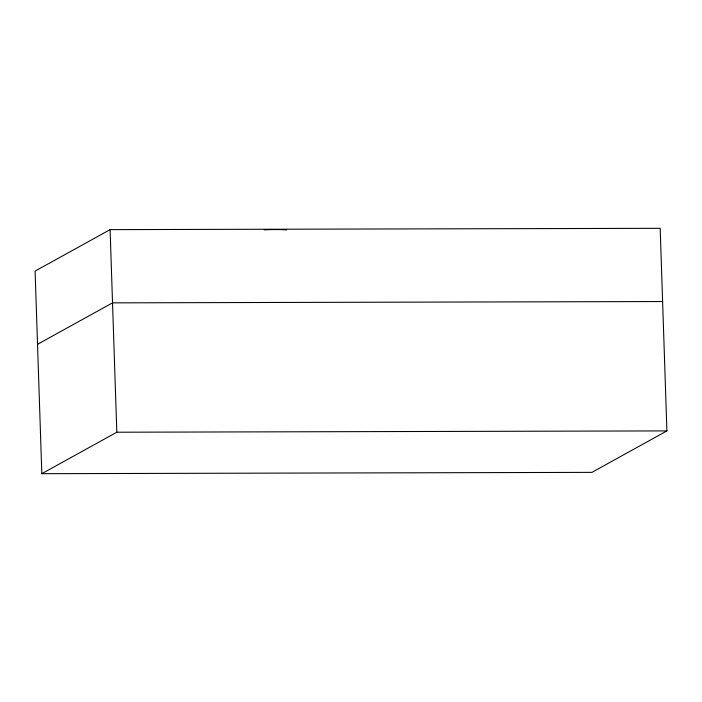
<?xml version="1.0" encoding="UTF-8"?>
<svg xmlns="http://www.w3.org/2000/svg" width="702" height="702" viewBox="0 0 702 702"><rect width="100%" height="100%" fill="white"/><g stroke="black" fill="none" stroke-linecap="round" stroke-linejoin="round"><path stroke-width="1.05" d="M110.1 229.633L35.1 271.095L41.822 473.683L591.9 472.367L666.9 430.905L660.178 228.317L110.1 229.633L116.822 432.221L41.822 473.683M37.531 344.313L112.531 302.86L662.609 301.544M116.822 432.221L666.9 430.905M264.25 229.861A29.537 3.703 -1.9 0 1 286.697 229.896"/></g></svg>
